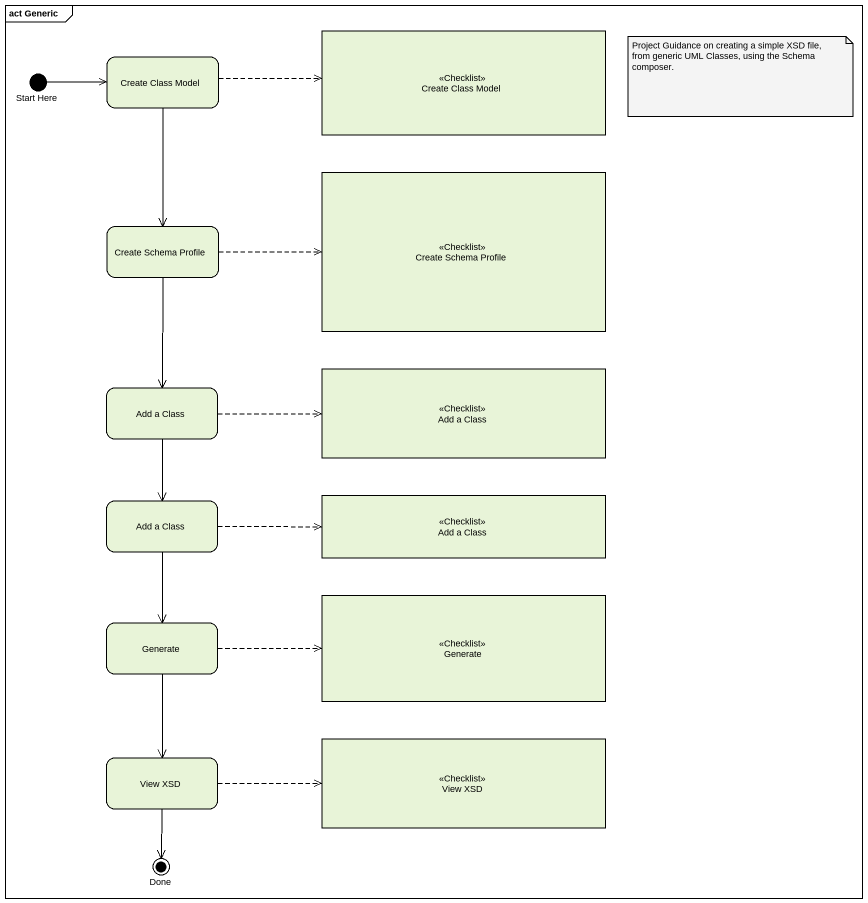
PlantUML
@startuml
mainframe act Generic
hide empty description
state "Create Class Model" as Create_Class_Model <<Checklist>>
state "Start Here" as Start_Here <<start>>
state "Create Class Model" as Create_Class_Model_2
state "Create Schema Profile" as Create_Schema_Profile <<Checklist>>
state "Create Schema Profile" as Create_Schema_Profile_2
state "Add a Class" as Add_a_Class
state "Add a Class" as Add_a_Class_2 <<Checklist>>
state "Add a Class" as Add_a_Class_3
state "Add a Class" as Add_a_Class_4 <<Checklist>>
state Generate <<Checklist>>
state "Generate" as Generate_2
state "View XSD" as View_XSD <<Checklist>>
state "View XSD" as View_XSD_2
state Done <<end>>
Start_Here -right-> Create_Class_Model_2
Create_Class_Model_2 -right[dashed]-> Create_Class_Model
Create_Class_Model_2 --> Create_Schema_Profile_2
Create_Schema_Profile_2 -right[dashed]-> Create_Schema_Profile
Create_Schema_Profile_2 --> Add_a_Class
Add_a_Class -right[dashed]-> Add_a_Class_2
Add_a_Class --> Add_a_Class_3
Add_a_Class_3 -right[dashed]-> Add_a_Class_4
Add_a_Class_3 --> Generate_2
Generate_2 -right[dashed]-> Generate
Generate_2 --> View_XSD_2
View_XSD_2 -right[dashed]-> View_XSD
View_XSD_2 --> Done
note as N1
  Project Guidance on creating a simple XSD file, from generic UML Classes, using the Schema composer.
end note
@enduml
